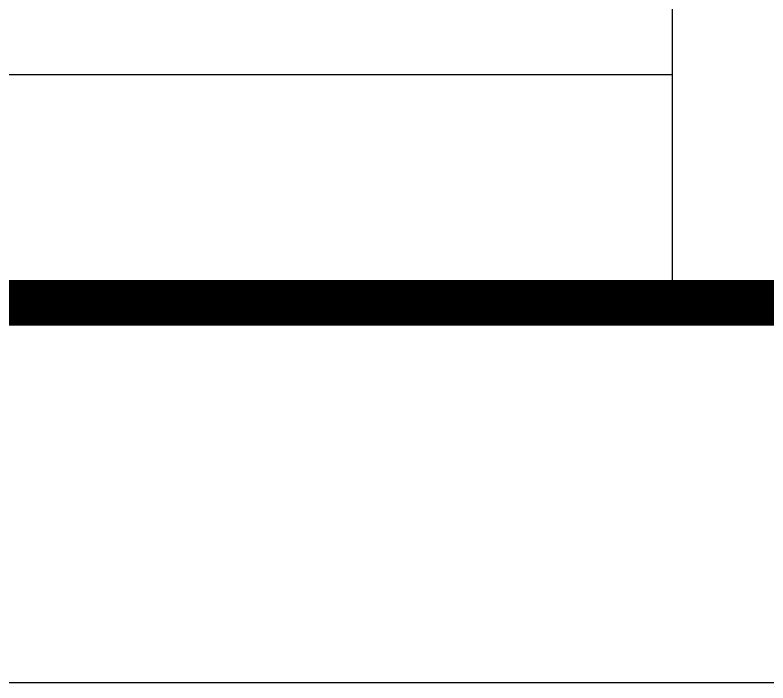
# Model space of a CAD drawing. Extents: x -2331248 to -1198620, y -977263 to -545844.
# Drawn here: x -2100099 to -2098118, y -765608 to -763851 of the extents above; entities that cross this region are included whole.
import ezdxf

# ---------------------------------------------------------------- set-up
doc = ezdxf.new("R2010")
doc.units = 0
doc.header["$LTSCALE"] = 1000
doc.header["$MEASUREMENT"] = 0
doc.layers.get('0').update_dxf_attribs({"linetype": 'CONTINUOUS'})
doc.layers.add('PUB_TITLE', color=4, linetype='CONTINUOUS')
doc.layers.add('t图框', color=222, linetype='CONTINUOUS')

# ---------------------------------------------------------------- blocks, each defined once
blk = doc.blocks.new('ASDDA')
at = {"layer": 't图框'}
for p, q in [((-283365.6, 3065618.5), (-283365.6, 3061618.5)), ((-283365.6, 3062218.5), (-295865.6, 3062218.5)), ((-315865.6, 3061618.4), (-273365.6, 3061618.4))]:
    blk.add_line(p, q, dxfattribs=at)

msp = doc.modelspace()

# ---------------------------------------------------------------- linework, layer by layer
at = {"layer": 'PUB_TITLE'}
msp.add_lwpolyline([(-2171470.5, -765608.1), (-2171470.5, -706208.1), (-2087370.5, -706208.1), (-2087370.5, -765608.1)], close=True, dxfattribs=at)
at = {"layer": 'PUB_TITLE', "const_width": 120}
msp.add_lwpolyline([(-2168970.5, -707208.1), (-2088370.5, -707208.1), (-2088370.5, -764608.1), (-2168970.5, -764608.1)], close=True, dxfattribs=at)

# ---------------------------------------------------------------- block references
at = {"lineweight": -3, "xscale": 1.000013566343114, "yscale": 1.000013566634152, "zscale": 1.000013566083812}
msp.add_blockref('ASDDA', (-1815001.2, -3826268), dxfattribs=at)

doc.saveas('drawing.dxf')
